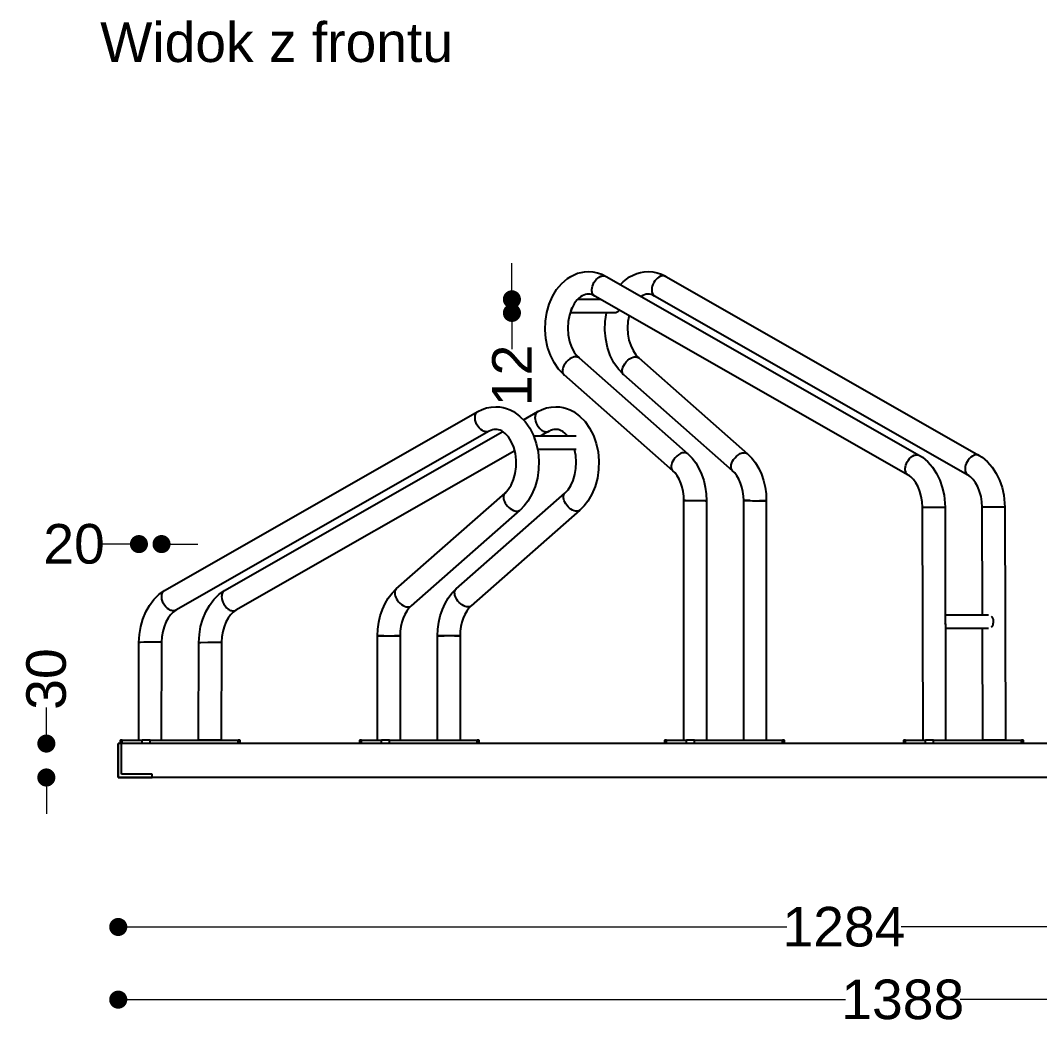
# Model space of a CAD drawing. Header units: millimetres. Extents: x 10366 to 13995, y 24552 to 29685.
# Drawn here: x 11789 to 12691, y 27281 to 28170 of the extents above; entities that cross this region are included whole.
import ezdxf

# ---------------------------------------------------------------- set-up
doc = ezdxf.new("R2010")
doc.units = ezdxf.units.MM
doc.header["$LTSCALE"] = 3
doc.layers.add('DomyÅ›lny', color=7, linetype='Continuous')
doc.styles.get("Standard").update_dxf_attribs({"font": 'arial.ttf'})
doc.dimstyles.new('MATEUSZ', dxfattribs={"dimtxt": 35, "dimasz": 16, "dimexe": 0.18, "dimexo": 0.0625, "dimgap": 0.09, "dimtad": 0, "dimdec": 0, "dimdsep": 46, "dimtxsty": 'Standard', "dimblk": 'DOT', "dimcen": 0.09, "dimse1": 1, "dimse2": 1, "dimadec": 0, "dimazin": 0, "dimtfac": 1, "dimtdec": 0, "dimtofl": 0, "dimtmove": 0, "dimatfit": 3, "dimfxl": 1, "dimtolj": 1, "dimtzin": 0, "dimlwd": 9, "dimlwe": 9, "dimarcsym": 0})

# ---------------------------------------------------------------- blocks, each defined once
blk = doc.blocks.new('_Dot')
at = {"color": 0, "linetype": 'ByBlock', "lineweight": -2}
blk.add_line((-0.5, 0), (-1, 0), dxfattribs=at)
at = {"color": 0, "linetype": 'ByBlock', "const_width": 0.5}
blk.add_lwpolyline([(-0.25, 0, 1), (0.25, 0, 1)], format="xyb", close=True, dxfattribs=at)
blk = doc.blocks.new('*D24')
at = {"color": 0, "lineweight": 9, "transparency": 16777216}
for p, q in [((11891.87, 27368.57), (12467.24, 27368.57)), ((13143.87, 27368.57), (12568.51, 27368.57))]:
    blk.add_line(p, q, dxfattribs=at)
at = {"layer": 'Defpoints', "color": 0, "transparency": 16777216}
for p in [(11875.87, 27500.76), (13159.87, 27500.76), (13159.87, 27368.57)]:
    blk.add_point(p, dxfattribs=at)
at = {"color": 0, "lineweight": 9, "transparency": 16777216, "xscale": 16, "yscale": 16, "zscale": 16, "rotation": 180}
blk.add_blockref('_Dot', (11875.87, 27368.57), dxfattribs=at)
at = {"color": 0, "lineweight": 9, "transparency": 16777216, "xscale": 16, "yscale": 16, "zscale": 16}
blk.add_blockref('_Dot', (13159.87, 27368.57), dxfattribs=at)
at = {"color": 0, "transparency": 16777216, "insert": (12517.87, 27368.57), "char_height": 35, "attachment_point": 5}
blk.add_mtext('\\A1;1284', dxfattribs=at)
blk = doc.blocks.new('*D25')
at = {"color": 0, "lineweight": 9, "transparency": 16777216}
for p, q in [((11891.87, 27304.31), (12519.12, 27304.31)), ((13247.85, 27304.31), (12620.6, 27304.31))]:
    blk.add_line(p, q, dxfattribs=at)
at = {"layer": 'Defpoints', "color": 0, "transparency": 16777216}
for p in [(13263.85, 27780.92), (11875.87, 27500.76), (13263.85, 27304.31)]:
    blk.add_point(p, dxfattribs=at)
at = {"color": 0, "lineweight": 9, "transparency": 16777216, "xscale": 16, "yscale": 16, "zscale": 16, "rotation": 180}
blk.add_blockref('_Dot', (11875.87, 27304.31), dxfattribs=at)
at = {"color": 0, "lineweight": 9, "transparency": 16777216, "xscale": 16, "yscale": 16, "zscale": 16}
blk.add_blockref('_Dot', (13263.85, 27304.31), dxfattribs=at)
at = {"color": 0, "transparency": 16777216, "insert": (12569.86, 27304.31), "char_height": 35, "attachment_point": 5}
blk.add_mtext('\\A1;1388', dxfattribs=at)
blk = doc.blocks.new('*D26')
at = {"color": 0, "lineweight": 9, "transparency": 16777216}
for p, q in [((11812.25, 27546.76), (11812.25, 27562.76)), ((11812.25, 27484.76), (11812.25, 27468.76))]:
    blk.add_line(p, q, dxfattribs=at)
at = {"layer": 'Defpoints', "color": 0, "transparency": 16777216}
for p in [(11812.25, 27530.76), (11875.87, 27530.76), (11875.87, 27500.76)]:
    blk.add_point(p, dxfattribs=at)
at = {"color": 0, "lineweight": 9, "transparency": 16777216, "xscale": 16, "yscale": 16, "zscale": 16}
for p, rotation in [((11812.25, 27530.76), 270), ((11812.25, 27500.76), 90)]:
    blk.add_blockref('_Dot', p, dxfattribs=dict(at, rotation=rotation))
at = {"color": 0, "transparency": 16777216, "insert": (11812.25, 27587.84), "char_height": 35, "attachment_point": 5, "rotation": 90}
blk.add_mtext('\\A1;30', dxfattribs=at)
blk = doc.blocks.new('*D32')
at = {"color": 0, "lineweight": 9, "transparency": 16777216}
for p, q in [((11878.16, 27707.18), (11862.16, 27707.18)), ((11930.16, 27707.18), (11946.16, 27707.18))]:
    blk.add_line(p, q, dxfattribs=at)
at = {"layer": 'Defpoints', "color": 0, "transparency": 16777216}
for p in [(11894.16, 27707.18), (11894.16, 27620.29), (11914.16, 27620.31)]:
    blk.add_point(p, dxfattribs=at)
at = {"color": 0, "lineweight": 9, "transparency": 16777216, "xscale": 16, "yscale": 16, "zscale": 16}
blk.add_blockref('_Dot', (11894.16, 27707.18), dxfattribs=at)
at = {"color": 0, "lineweight": 9, "transparency": 16777216, "xscale": 16, "yscale": 16, "zscale": 16, "rotation": 180}
blk.add_blockref('_Dot', (11914.16, 27707.18), dxfattribs=at)
at = {"color": 0, "transparency": 16777216, "insert": (11836.76, 27707.18), "char_height": 35, "attachment_point": 5}
blk.add_mtext('\\A1;20', dxfattribs=at)
blk = doc.blocks.new('*D33')
at = {"color": 0, "lineweight": 9, "transparency": 16777216}
for p, q in [((12224.12, 27939.65), (12224.12, 27955.65)), ((12224.12, 27895.65), (12224.12, 27879.65))]:
    blk.add_line(p, q, dxfattribs=at)
at = {"layer": 'Defpoints', "color": 0, "transparency": 16777216}
for p in [(12282.39, 27923.65), (12224.12, 27911.65), (12275.53, 27911.65)]:
    blk.add_point(p, dxfattribs=at)
at = {"color": 0, "lineweight": 9, "transparency": 16777216, "xscale": 16, "yscale": 16, "zscale": 16}
for p, rotation in [((12224.12, 27923.65), 270), ((12224.12, 27911.65), 90)]:
    blk.add_blockref('_Dot', p, dxfattribs=dict(at, rotation=rotation))
at = {"color": 0, "transparency": 16777216, "insert": (12224.12, 27856.32), "char_height": 35, "attachment_point": 5, "rotation": 90}
blk.add_mtext('\\A1;12', dxfattribs=at)

msp = doc.modelspace()

# ---------------------------------------------------------------- linework, layer by layer
at = {"layer": 'DomyÅ›lny'}
for p, q in [((12307.42, 27943.92), (12584.64, 27785.59)), ((12360.31, 27943.92), (12637.53, 27785.59)), ((12574.68, 27768.25), (12297.45, 27926.57)), ((12627.57, 27768.25), (12350.35, 27926.57)), ((12282.36, 27923.65), (12302.57, 27923.65)), ((12315.32, 27911.65), (12275.53, 27911.65)), ((12283.47, 27871.81), (12379.7, 27787.07)), ((12336.36, 27871.81), (12432.59, 27787.07)), ((12366.45, 27772.09), (12270.22, 27856.83)), ((12419.34, 27772.09), (12323.11, 27856.83)), ((11916.85, 27666.06), (12194.08, 27824.38)), ((12234.38, 27817.11), (12247.11, 27824.38)), ((12204.04, 27807.04), (11926.81, 27648.71)), ((11969.89, 27666.06), (12216.07, 27806.65)), ((12243.34, 27802.78), (12281.04, 27802.78)), ((12257.07, 27807.04), (12249.62, 27802.78)), ((12226.66, 27789.67), (11979.85, 27648.71)), ((12281.04, 27790.78), (12246.89, 27790.78)), ((12121.79, 27667.53), (12218.02, 27752.27)), ((12174.82, 27667.53), (12271.05, 27752.27)), ((12376.3, 27533.81), (12376.3, 27745.61)), ((12396.29, 27745.56), (12396.29, 27533.77)), ((12429.19, 27533.81), (12429.19, 27745.61)), ((12449.19, 27745.56), (12449.19, 27533.77)), ((12231.27, 27737.3), (12135.04, 27652.55)), ((12284.31, 27737.3), (12188.08, 27652.55)), ((12587.84, 27533.76), (12587.33, 27739.84)), ((12607.33, 27739.84), (12607.84, 27533.76)), ((12640.46, 27644.52), (12640.22, 27739.84)), ((12660.22, 27739.84), (12660.73, 27533.76)), ((12607.57, 27644.52), (12645.71, 27644.52)), ((12645.71, 27632.52), (12607.6, 27632.52)), ((12640.73, 27533.76), (12640.49, 27632.52)), ((11893.94, 27533.76), (11894.16, 27620.31)), ((11914.16, 27620.31), (11913.94, 27533.76)), ((11946.98, 27533.76), (11947.19, 27620.31)), ((11967.19, 27620.31), (11966.98, 27533.76)), ((12105.2, 27533.76), (12105.2, 27626.03)), ((12125.2, 27626.08), (12125.2, 27533.76)), ((12158.23, 27533.76), (12158.23, 27626.03)), ((12178.23, 27626.08), (12178.23, 27533.76)), ((11875.87, 27500.76), (11875.87, 27530.76)), ((13159.87, 27530.76), (11875.87, 27530.76)), ((11875.87, 27530.76), (11875.87, 27500.76)), ((11878.87, 27530.76), (11875.87, 27530.76)), ((11877.94, 27530.76), (11877.94, 27533.76)), ((11878.87, 27503.76), (11878.87, 27530.76)), ((11879.41, 27533.76), (11897.09, 27533.76)), ((11879.41, 27530.76), (11879.41, 27533.76)), ((11897.09, 27530.76), (11897.09, 27533.76)), ((11904.16, 27533.76), (11981.94, 27533.76)), ((11904.16, 27530.76), (11904.16, 27533.76)), ((11981.94, 27530.76), (11981.94, 27533.76)), ((11983.4, 27533.76), (11983.4, 27530.76)), ((12089.49, 27530.76), (12089.49, 27533.76)), ((12090.95, 27533.76), (12108.63, 27533.76)), ((12090.95, 27530.76), (12090.95, 27533.76)), ((12108.63, 27530.76), (12108.63, 27533.76)), ((12115.7, 27533.76), (12193.48, 27533.76)), ((12115.7, 27530.76), (12115.7, 27533.76)), ((12193.48, 27530.76), (12193.48, 27533.76)), ((12194.95, 27533.76), (12194.95, 27530.76)), ((12359.37, 27530.76), (12359.37, 27533.76)), ((12360.84, 27533.76), (12378.51, 27533.76)), ((12360.84, 27530.76), (12360.84, 27533.76)), ((12378.51, 27530.76), (12378.51, 27533.76)), ((12385.58, 27530.76), (12385.58, 27533.76)), ((12385.58, 27533.76), (12463.37, 27533.76)), ((12463.37, 27530.76), (12463.37, 27533.76)), ((12464.83, 27533.76), (12464.83, 27530.76)), ((12570.92, 27530.76), (12570.92, 27533.76)), ((12572.38, 27533.76), (12590.06, 27533.76)), ((12572.38, 27530.76), (12572.38, 27533.76)), ((12590.06, 27530.76), (12590.06, 27533.76)), ((12597.13, 27533.76), (12674.91, 27533.76)), ((12597.13, 27530.76), (12597.13, 27533.76)), ((12674.91, 27530.76), (12674.91, 27533.76)), ((12676.38, 27533.76), (12676.38, 27530.76)), ((11905.87, 27503.76), (11878.87, 27503.76)), ((11905.87, 27500.76), (11905.87, 27503.76)), ((13159.87, 27500.76), (11875.87, 27500.76)), ((11875.87, 27500.76), (11905.87, 27500.76))]:
    msp.add_line(p, q, dxfattribs=at)
for points in [[(12270.21, 27856.84, 0), (12265.44, 27861.83, 0), (12261.4, 27867.68, 0), (12258.13, 27874.24, 0), (12255.71, 27881.37, 0), (12254.17, 27888.88, 0), (12253.52, 27896.63, 0), (12253.78, 27904.42, 0), (12254.96, 27912.08, 0), (12257.03, 27919.39, 0), (12259.96, 27926.23, 0), (12263.69, 27932.41, 0), (12268.18, 27937.76, 0), (12273.33, 27942.14, 0), (12276.12, 27943.93, 0), (12279.05, 27945.44, 0), (12282.1, 27946.64, 0), (12285.24, 27947.5, 0), (12288.44, 27948.02, 0), (12291.67, 27948.19, 0)], [(12291.67, 27948.19, 0), (12295.75, 27947.92, 0), (12299.77, 27947.1, 0), (12303.68, 27945.76, 0), (12307.42, 27943.92, 0)], [(12297.44, 27926.58, 0), (12296.96, 27926.9, 0), (12296.52, 27927.29, 0), (12296.12, 27927.75, 0), (12295.77, 27928.28, 0), (12295.47, 27928.86, 0), (12295.23, 27929.5, 0), (12295.05, 27930.18, 0), (12294.94, 27930.89, 0), (12294.88, 27932.39, 0), (12295.05, 27933.9, 0), (12295.4, 27935.38, 0), (12295.94, 27936.86, 0), (12296.68, 27938.38, 0), (12297.64, 27939.86, 0), (12298.76, 27941.23, 0), (12300.02, 27942.41, 0), (12301.35, 27943.35, 0), (12302.67, 27944.01, 0), (12303.32, 27944.23, 0), (12303.94, 27944.39, 0), (12304.54, 27944.48, 0), (12305.11, 27944.5, 0)], [(12305.11, 27944.5, 0), (12305.7, 27944.47, 0), (12306.3, 27944.36, 0), (12306.88, 27944.18, 0), (12307.43, 27943.91, 0)], [(12320.06, 27936.7, 0), (12322.62, 27939.24, 0), (12325.36, 27941.52, 0), (12328.26, 27943.49, 0), (12331.31, 27945.15, 0), (12334.5, 27946.47, 0), (12337.8, 27947.42, 0), (12341.16, 27948, 0), (12344.56, 27948.19, 0)], [(12344.56, 27948.19, 0), (12348.64, 27947.92, 0), (12352.66, 27947.1, 0), (12356.57, 27945.76, 0), (12360.31, 27943.92, 0)], [(12358, 27944.5, 0), (12357.43, 27944.48, 0), (12356.83, 27944.39, 0), (12356.21, 27944.23, 0), (12355.56, 27944.01, 0), (12354.24, 27943.35, 0), (12352.91, 27942.41, 0), (12351.66, 27941.23, 0), (12350.53, 27939.86, 0), (12349.58, 27938.38, 0), (12348.83, 27936.86, 0), (12348.29, 27935.38, 0), (12347.94, 27933.9, 0), (12347.78, 27932.39, 0), (12347.83, 27930.89, 0), (12347.95, 27930.18, 0), (12348.12, 27929.5, 0), (12348.36, 27928.86, 0), (12348.66, 27928.28, 0), (12349.01, 27927.75, 0), (12349.41, 27927.29, 0), (12349.85, 27926.9, 0), (12350.33, 27926.58, 0)], [(12360.32, 27943.91, 0), (12359.77, 27944.18, 0), (12359.19, 27944.36, 0), (12358.6, 27944.47, 0), (12358, 27944.5, 0)], [(12297.46, 27926.57, 0), (12296.03, 27927.28, 0), (12294.61, 27927.78, 0), (12293.24, 27928.07, 0), (12291.89, 27928.19, 0), (12290.54, 27928.13, 0), (12289.19, 27927.89, 0), (12287.82, 27927.44, 0), (12286.37, 27926.76, 0), (12284.89, 27925.82, 0), (12283.39, 27924.63, 0), (12281.92, 27923.19, 0), (12280.49, 27921.5, 0), (12279.14, 27919.56, 0), (12276.76, 27914.98, 0), (12274.96, 27909.72, 0), (12273.85, 27904.01, 0), (12273.5, 27898.04, 0), (12273.91, 27892.1, 0), (12275.05, 27886.45, 0), (12276.88, 27881.28, 0), (12279.26, 27876.81, 0), (12281.31, 27874.03, 0), (12283.47, 27871.81, 0)], [(12350.35, 27926.57, 0), (12348.81, 27927.32, 0), (12347.3, 27927.83, 0), (12345.83, 27928.11, 0), (12344.38, 27928.19, 0), (12342.93, 27928.06, 0), (12341.48, 27927.71, 0), (12339.96, 27927.11, 0), (12338.38, 27926.23, 0)], [(12277.04, 27916.37, 0), (12276.84, 27915.46, 0), (12276.54, 27914.59, 0), (12276.13, 27913.78, 0), (12275.63, 27913.07, 0)], [(12323.1, 27856.84, 0), (12318.37, 27861.79, 0), (12314.35, 27867.59, 0), (12311.09, 27874.09, 0), (12308.65, 27881.16, 0), (12307.1, 27888.6, 0), (12306.42, 27896.29, 0), (12306.64, 27904.03, 0), (12307.76, 27911.65, 0)], [(12318.86, 27914.35, 0), (12318.53, 27913.73, 0), (12318.15, 27913.18, 0), (12317.72, 27912.71, 0), (12317.26, 27912.32, 0), (12316.78, 27912.02, 0), (12316.28, 27911.81, 0), (12315.79, 27911.69, 0), (12315.32, 27911.65, 0)], [(12327.74, 27909.28, 0), (12326.74, 27903.97, 0), (12326.39, 27898.44, 0), (12326.7, 27892.91, 0), (12327.65, 27887.6, 0), (12329.19, 27882.67, 0), (12331.25, 27878.31, 0), (12333.7, 27874.64, 0), (12335.01, 27873.11, 0), (12336.36, 27871.81, 0)], [(12283.48, 27871.8, 0), (12283, 27872.16, 0), (12282.46, 27872.44, 0), (12281.89, 27872.63, 0), (12281.29, 27872.75, 0), (12280.67, 27872.79, 0), (12280.03, 27872.77, 0), (12279.33, 27872.67, 0), (12278.6, 27872.49, 0), (12277.02, 27871.89, 0), (12275.4, 27870.96, 0), (12273.81, 27869.74, 0), (12272.36, 27868.3, 0), (12271.14, 27866.74, 0), (12270.18, 27865.17, 0), (12269.49, 27863.65, 0), (12269.03, 27862.08, 0), (12268.9, 27861.29, 0), (12268.84, 27860.52, 0), (12268.86, 27859.77, 0), (12268.97, 27859.06, 0), (12269.16, 27858.4, 0), (12269.43, 27857.81, 0), (12269.78, 27857.29, 0), (12270.21, 27856.84, 0)], [(12323.1, 27856.84, 0), (12322.67, 27857.29, 0), (12322.32, 27857.81, 0), (12322.05, 27858.4, 0), (12321.86, 27859.06, 0), (12321.75, 27859.77, 0), (12321.73, 27860.52, 0), (12321.79, 27861.29, 0), (12321.92, 27862.08, 0), (12322.39, 27863.65, 0), (12323.07, 27865.17, 0), (12324.03, 27866.74, 0), (12325.25, 27868.3, 0), (12326.7, 27869.74, 0), (12328.29, 27870.96, 0), (12329.92, 27871.89, 0), (12331.49, 27872.49, 0), (12332.22, 27872.67, 0), (12332.92, 27872.77, 0), (12333.56, 27872.79, 0), (12334.18, 27872.75, 0), (12334.78, 27872.63, 0), (12335.36, 27872.44, 0), (12335.89, 27872.16, 0), (12336.37, 27871.8, 0)], [(12194.07, 27824.38, 0), (12197.81, 27826.22, 0), (12201.72, 27827.56, 0), (12205.74, 27828.38, 0), (12209.82, 27828.66, 0)], [(12209.82, 27828.66, 0), (12213.07, 27828.48, 0), (12216.3, 27827.95, 0), (12219.46, 27827.07, 0), (12222.53, 27825.86, 0), (12225.47, 27824.34, 0), (12228.28, 27822.52, 0), (12230.94, 27820.44, 0), (12235.77, 27815.51, 0), (12239.87, 27809.71, 0), (12243.16, 27803.21, 0), (12245.63, 27796.13, 0), (12247.25, 27788.64, 0), (12247.96, 27780.92, 0), (12247.75, 27773.17, 0), (12246.65, 27765.51, 0), (12244.66, 27758.16, 0), (12241.81, 27751.31, 0), (12238.15, 27745.11, 0), (12234.92, 27740.95, 0), (12231.28, 27737.3, 0)], [(12247.11, 27824.38, 0), (12250.85, 27826.22, 0), (12254.75, 27827.56, 0), (12258.77, 27828.38, 0), (12262.86, 27828.66, 0)], [(12262.86, 27828.66, 0), (12266.11, 27828.48, 0), (12269.33, 27827.95, 0), (12272.49, 27827.07, 0), (12275.56, 27825.86, 0), (12278.51, 27824.34, 0), (12281.31, 27822.52, 0), (12283.97, 27820.44, 0), (12288.81, 27815.51, 0), (12292.9, 27809.71, 0), (12296.19, 27803.21, 0), (12298.67, 27796.13, 0), (12300.28, 27788.64, 0), (12300.99, 27780.92, 0), (12300.79, 27773.17, 0), (12299.69, 27765.51, 0), (12297.7, 27758.16, 0), (12294.84, 27751.31, 0), (12291.19, 27745.11, 0), (12287.95, 27740.95, 0), (12284.31, 27737.3, 0)], [(12204.05, 27807.05, 0), (12203.47, 27806.77, 0), (12202.87, 27806.58, 0), (12202.25, 27806.47, 0), (12201.63, 27806.45, 0), (12200.97, 27806.5, 0), (12200.28, 27806.63, 0), (12199.56, 27806.85, 0), (12198.82, 27807.15, 0), (12198.06, 27807.55, 0), (12196.55, 27808.62, 0), (12195.14, 27809.99, 0), (12193.91, 27811.59, 0), (12192.92, 27813.3, 0), (12192.21, 27815.01, 0), (12191.74, 27816.67, 0), (12191.51, 27818.39, 0), (12191.5, 27819.25, 0), (12191.56, 27820.09, 0), (12191.7, 27820.9, 0), (12191.92, 27821.66, 0), (12192.22, 27822.36, 0), (12192.59, 27822.99, 0), (12193.02, 27823.54, 0), (12193.52, 27824, 0), (12194.06, 27824.37, 0)], [(12194.06, 27824.37, 0), (12194.49, 27824.59, 0), (12194.93, 27824.75, 0)], [(12247.09, 27824.37, 0), (12246.55, 27824, 0), (12246.06, 27823.54, 0), (12245.62, 27822.99, 0), (12245.25, 27822.36, 0), (12244.96, 27821.66, 0), (12244.74, 27820.9, 0), (12244.6, 27820.09, 0), (12244.54, 27819.25, 0), (12244.63, 27817.53, 0), (12244.98, 27815.84, 0), (12245.56, 27814.16, 0), (12246.42, 27812.44, 0), (12247.53, 27810.77, 0), (12248.87, 27809.27, 0), (12250.34, 27808.04, 0), (12251.09, 27807.55, 0), (12251.85, 27807.15, 0), (12252.59, 27806.85, 0), (12253.32, 27806.63, 0), (12254.01, 27806.5, 0), (12254.66, 27806.45, 0), (12255.29, 27806.47, 0), (12255.91, 27806.58, 0), (12256.51, 27806.77, 0), (12257.09, 27807.05, 0)], [(12218.02, 27752.28, 0), (12219.47, 27753.69, 0), (12220.88, 27755.36, 0), (12223.48, 27759.41, 0), (12225.61, 27764.25, 0), (12227.09, 27769.68, 0), (12227.88, 27775.51, 0), (12227.91, 27781.5, 0), (12227.17, 27787.37, 0), (12225.71, 27792.89, 0), (12223.59, 27797.85, 0), (12221, 27801.96, 0), (12219.58, 27803.65, 0), (12218.1, 27805.1, 0), (12216.61, 27806.28, 0), (12215.12, 27807.22, 0), (12213.67, 27807.9, 0), (12212.3, 27808.35, 0), (12210.95, 27808.59, 0), (12209.6, 27808.65, 0), (12208.25, 27808.54, 0), (12206.88, 27808.24, 0), (12205.46, 27807.74, 0), (12204.03, 27807.03, 0)], [(12273.38, 27802.78, 0), (12271.28, 27804.97, 0), (12269.12, 27806.64, 0), (12267.01, 27807.78, 0), (12266, 27808.16, 0), (12265.02, 27808.42, 0), (12264.05, 27808.59, 0), (12263.07, 27808.65, 0), (12262.1, 27808.63, 0), (12261.12, 27808.51, 0), (12260.14, 27808.3, 0), (12259.12, 27807.99, 0), (12258.1, 27807.57, 0), (12257.07, 27807.03, 0)], [(12243.92, 27800.61, 0), (12244.21, 27800.04, 0), (12244.46, 27799.43, 0), (12244.65, 27798.8, 0), (12244.78, 27798.15, 0)], [(12271.06, 27752.28, 0), (12272.44, 27753.61, 0), (12273.78, 27755.19, 0), (12276.28, 27758.97, 0), (12278.37, 27763.5, 0), (12279.89, 27768.58, 0), (12280.79, 27774.06, 0), (12281.02, 27779.74, 0), (12280.55, 27785.4, 0), (12279.4, 27790.78, 0)], [(12379.71, 27787.06, 0), (12379.23, 27787.42, 0), (12378.69, 27787.7, 0), (12378.12, 27787.89, 0), (12377.52, 27788.01, 0), (12376.9, 27788.05, 0), (12376.26, 27788.02, 0), (12375.56, 27787.92, 0), (12374.83, 27787.75, 0), (12373.25, 27787.15, 0), (12371.63, 27786.22, 0), (12370.04, 27784.99, 0), (12368.59, 27783.56, 0), (12367.37, 27782, 0), (12366.41, 27780.43, 0), (12365.73, 27778.91, 0), (12365.26, 27777.34, 0), (12365.13, 27776.55, 0), (12365.07, 27775.78, 0), (12365.09, 27775.03, 0), (12365.2, 27774.32, 0), (12365.39, 27773.66, 0), (12365.66, 27773.07, 0), (12366.01, 27772.54, 0), (12366.44, 27772.1, 0)], [(12379.7, 27787.07, 0), (12383.44, 27783.27, 0), (12386.74, 27778.92, 0), (12389.57, 27774.11, 0), (12391.94, 27768.9, 0), (12393.82, 27763.36, 0), (12395.19, 27757.58, 0), (12396.02, 27751.6, 0), (12396.29, 27745.53, 0)], [(12419.33, 27772.1, 0), (12418.9, 27772.54, 0), (12418.55, 27773.07, 0), (12418.28, 27773.66, 0), (12418.09, 27774.32, 0), (12417.98, 27775.03, 0), (12417.96, 27775.78, 0), (12418.02, 27776.55, 0), (12418.15, 27777.34, 0), (12418.62, 27778.91, 0), (12419.3, 27780.43, 0), (12420.26, 27782, 0), (12421.48, 27783.56, 0), (12422.93, 27784.99, 0), (12424.52, 27786.22, 0), (12426.15, 27787.15, 0), (12427.72, 27787.75, 0), (12428.45, 27787.92, 0), (12429.15, 27788.02, 0), (12429.79, 27788.05, 0), (12430.41, 27788.01, 0), (12431.01, 27787.89, 0), (12431.59, 27787.7, 0), (12432.12, 27787.42, 0), (12432.6, 27787.06, 0)], [(12432.59, 27787.07, 0), (12436.34, 27783.27, 0), (12439.63, 27778.92, 0), (12442.47, 27774.11, 0), (12444.83, 27768.9, 0), (12446.71, 27763.36, 0), (12448.08, 27757.58, 0), (12448.91, 27751.6, 0), (12449.19, 27745.53, 0)], [(12574.66, 27768.26, 0), (12574.18, 27768.58, 0), (12573.74, 27768.97, 0), (12573.34, 27769.43, 0), (12572.99, 27769.96, 0), (12572.69, 27770.54, 0), (12572.46, 27771.18, 0), (12572.28, 27771.86, 0), (12572.16, 27772.57, 0), (12572.11, 27774.06, 0), (12572.27, 27775.58, 0), (12572.62, 27777.05, 0), (12573.16, 27778.54, 0), (12573.91, 27780.06, 0), (12574.86, 27781.54, 0), (12575.99, 27782.91, 0), (12577.24, 27784.09, 0), (12578.57, 27785.02, 0), (12579.9, 27785.68, 0), (12580.54, 27785.91, 0), (12581.16, 27786.06, 0), (12581.76, 27786.15, 0), (12582.33, 27786.18, 0)], [(12582.33, 27786.18, 0), (12582.93, 27786.15, 0), (12583.52, 27786.04, 0), (12584.1, 27785.85, 0), (12584.65, 27785.59, 0)], [(12584.66, 27785.58, 0), (12587.26, 27783.92, 0), (12592.02, 27779.9, 0), (12596.18, 27775.09, 0), (12599.73, 27769.61, 0), (12602.64, 27763.58, 0), (12604.89, 27757.12, 0), (12606.44, 27750.34, 0), (12607.33, 27739.83, 0)], [(12635.22, 27786.18, 0), (12634.65, 27786.15, 0), (12634.05, 27786.06, 0), (12633.43, 27785.91, 0), (12632.79, 27785.68, 0), (12631.46, 27785.02, 0), (12630.13, 27784.09, 0), (12628.88, 27782.91, 0), (12627.75, 27781.54, 0), (12626.8, 27780.06, 0), (12626.05, 27778.54, 0), (12625.52, 27777.05, 0), (12625.16, 27775.58, 0), (12625, 27774.06, 0), (12625.05, 27772.57, 0), (12625.17, 27771.86, 0), (12625.35, 27771.18, 0), (12625.58, 27770.54, 0), (12625.88, 27769.96, 0), (12626.23, 27769.43, 0), (12626.63, 27768.97, 0), (12627.07, 27768.58, 0), (12627.55, 27768.26, 0)], [(12637.54, 27785.59, 0), (12636.99, 27785.85, 0), (12636.41, 27786.04, 0), (12635.82, 27786.15, 0), (12635.22, 27786.18, 0)], [(12637.56, 27785.58, 0), (12640.15, 27783.92, 0), (12644.91, 27779.9, 0), (12649.07, 27775.09, 0), (12652.62, 27769.61, 0), (12655.53, 27763.58, 0), (12657.78, 27757.12, 0), (12659.33, 27750.34, 0), (12660.22, 27739.83, 0)], [(12376.3, 27745.64, 0), (12376.11, 27749.71, 0), (12375.56, 27753.71, 0), (12374.68, 27757.55, 0), (12373.48, 27761.18, 0), (12372.01, 27764.54, 0), (12370.3, 27767.52, 0), (12368.42, 27770.07, 0), (12366.45, 27772.09, 0)], [(12429.19, 27745.64, 0), (12429.01, 27749.71, 0), (12428.46, 27753.71, 0), (12427.57, 27757.55, 0), (12426.37, 27761.18, 0), (12424.9, 27764.54, 0), (12423.19, 27767.52, 0), (12421.31, 27770.07, 0), (12419.34, 27772.09, 0)], [(12587.33, 27739.86, 0), (12587.05, 27744.65, 0), (12586.26, 27749.3, 0), (12585.01, 27753.68, 0), (12583.39, 27757.7, 0), (12581.44, 27761.25, 0), (12579.26, 27764.26, 0), (12576.94, 27766.62, 0), (12575.79, 27767.54, 0), (12574.66, 27768.26, 0)], [(12640.22, 27739.86, 0), (12639.94, 27744.65, 0), (12639.15, 27749.3, 0), (12637.91, 27753.68, 0), (12636.28, 27757.7, 0), (12634.33, 27761.25, 0), (12632.15, 27764.26, 0), (12629.84, 27766.62, 0), (12628.68, 27767.54, 0), (12627.55, 27768.26, 0)], [(12218.01, 27752.26, 0), (12217.65, 27751.9, 0), (12217.34, 27751.47, 0), (12217.08, 27751, 0), (12216.88, 27750.47, 0), (12216.74, 27749.91, 0), (12216.66, 27749.31, 0), (12216.64, 27748.68, 0), (12216.77, 27747.37, 0), (12217.1, 27746.05, 0), (12217.59, 27744.76, 0), (12218.25, 27743.47, 0), (12219.1, 27742.14, 0), (12220.14, 27740.84, 0), (12221.34, 27739.61, 0), (12222.65, 27738.53, 0), (12224.02, 27737.64, 0), (12225.38, 27736.97, 0), (12226.68, 27736.54, 0), (12227.58, 27736.37, 0), (12228.41, 27736.32, 0)], [(12281.44, 27736.32, 0), (12280.32, 27736.41, 0), (12279.07, 27736.73, 0), (12277.74, 27737.28, 0), (12276.37, 27738.06, 0), (12275.02, 27739.05, 0), (12273.76, 27740.21, 0), (12272.64, 27741.48, 0), (12271.69, 27742.81, 0), (12270.93, 27744.12, 0), (12270.36, 27745.4, 0), (12269.94, 27746.71, 0), (12269.71, 27748.03, 0), (12269.67, 27748.68, 0), (12269.7, 27749.31, 0), (12269.78, 27749.91, 0), (12269.92, 27750.47, 0), (12270.12, 27751, 0), (12270.38, 27751.47, 0), (12270.69, 27751.9, 0), (12271.04, 27752.26, 0)], [(12390.8, 27745.61, 0), (12395.05, 27745.57, 0), (12396.13, 27745.55, 0), (12396.25, 27745.54, 0), (12396.28, 27745.54, 0), (12396.29, 27745.54, 0), (12396.29, 27745.54, 0), (12396.29, 27745.54, 0), (12396.29, 27745.53, 0), (12396.29, 27745.53, 0), (12396.29, 27745.53, 0), (12396.29, 27745.53, 0), (12396.29, 27745.53, 0), (12396.29, 27745.53, 0), (12396.29, 27745.53, 0), (12396.29, 27745.53, 0), (12396.29, 27745.53, 0), (12396.29, 27745.53, 0), (12396.29, 27745.53, 0), (12396.29, 27745.53, 0), (12396.29, 27745.53, 0), (12396.29, 27745.53, 0), (12396.29, 27745.53, 0), (12396.29, 27745.53, 0), (12396.29, 27745.53, 0), (12396.29, 27745.53, 0), (12396.29, 27745.53, 0), (12396.29, 27745.53, 0), (12396.29, 27745.53, 0), (12396.29, 27745.53, 0), (12396.27, 27745.53, 0), (12396.18, 27745.53, 0), (12395.18, 27745.52, 0), (12384.71, 27745.54, 0), (12376.84, 27745.62, 0), (12376.3, 27745.64, 0), (12376.3, 27745.64, 0), (12376.3, 27745.64, 0), (12376.3, 27745.64, 0), (12376.3, 27745.64, 0), (12376.3, 27745.64, 0), (12376.3, 27745.64, 0), (12376.3, 27745.64, 0), (12376.3, 27745.64, 0), (12376.3, 27745.64, 0), (12376.3, 27745.64, 0), (12376.3, 27745.64, 0), (12376.3, 27745.64, 0), (12376.3, 27745.64, 0), (12376.3, 27745.64, 0), (12376.3, 27745.64, 0), (12376.3, 27745.64, 0), (12376.3, 27745.64, 0), (12376.3, 27745.64, 0), (12376.3, 27745.64, 0), (12376.3, 27745.64, 0), (12376.3, 27745.64, 0), (12376.3, 27745.64, 0), (12376.3, 27745.64, 0), (12376.3, 27745.64, 0), (12376.3, 27745.64, 0), (12376.3, 27745.65, 0), (12376.3, 27745.65, 0), (12376.36, 27745.65, 0), (12376.63, 27745.66, 0), (12379.22, 27745.67, 0)], [(12396.29, 27745.56, 0), (12396.29, 27745.56, 0), (12396.29, 27745.56, 0), (12396.29, 27745.56, 0), (12396.29, 27745.56, 0), (12396.29, 27745.56, 0), (12396.29, 27745.56, 0), (12396.29, 27745.56, 0), (12396.29, 27745.56, 0), (12396.29, 27745.56, 0), (12396.29, 27745.56, 0), (12396.29, 27745.56, 0), (12396.29, 27745.56, 0), (12396.25, 27745.56, 0), (12396.1, 27745.56, 0), (12394.59, 27745.56, 0), (12388.45, 27745.56, 0), (12380.71, 27745.58, 0), (12377.58, 27745.6, 0), (12376.63, 27745.61, 0), (12376.38, 27745.61, 0), (12376.32, 27745.61, 0), (12376.3, 27745.61, 0), (12376.3, 27745.61, 0), (12376.3, 27745.61, 0), (12376.3, 27745.61, 0), (12376.3, 27745.61, 0), (12376.3, 27745.61, 0), (12376.3, 27745.61, 0), (12376.3, 27745.61, 0), (12376.3, 27745.61, 0), (12376.3, 27745.61, 0), (12376.3, 27745.61, 0), (12376.3, 27745.61, 0), (12376.3, 27745.61, 0), (12376.3, 27745.61, 0)], [(12379.22, 27745.67, 0), (12382.09, 27745.66, 0)], [(12432.12, 27745.67, 0), (12429.31, 27745.65, 0), (12429.21, 27745.65, 0), (12429.19, 27745.65, 0), (12429.19, 27745.64, 0), (12429.19, 27745.64, 0), (12429.19, 27745.64, 0), (12429.19, 27745.64, 0), (12429.19, 27745.64, 0), (12429.19, 27745.64, 0), (12429.19, 27745.64, 0), (12429.19, 27745.64, 0), (12429.19, 27745.64, 0), (12429.19, 27745.64, 0), (12429.19, 27745.64, 0), (12429.19, 27745.64, 0), (12429.19, 27745.64, 0), (12429.19, 27745.64, 0), (12429.19, 27745.64, 0), (12429.19, 27745.64, 0), (12429.19, 27745.64, 0), (12429.19, 27745.64, 0), (12429.19, 27745.64, 0), (12429.19, 27745.64, 0), (12429.19, 27745.64, 0), (12429.19, 27745.64, 0), (12429.19, 27745.64, 0), (12429.19, 27745.64, 0), (12429.19, 27745.64, 0), (12429.21, 27745.64, 0), (12429.3, 27745.63, 0), (12430.32, 27745.61, 0), (12440.92, 27745.53, 0), (12449.09, 27745.53, 0), (12449.17, 27745.53, 0), (12449.18, 27745.53, 0), (12449.18, 27745.53, 0), (12449.18, 27745.53, 0), (12449.19, 27745.53, 0), (12449.19, 27745.53, 0), (12449.19, 27745.53, 0), (12449.19, 27745.53, 0), (12449.19, 27745.53, 0), (12449.19, 27745.53, 0), (12449.19, 27745.53, 0), (12449.19, 27745.53, 0), (12449.19, 27745.53, 0), (12449.19, 27745.53, 0), (12449.19, 27745.53, 0), (12449.19, 27745.53, 0), (12449.19, 27745.53, 0), (12449.19, 27745.53, 0), (12449.19, 27745.53, 0), (12449.19, 27745.53, 0), (12449.19, 27745.53, 0), (12449.19, 27745.53, 0), (12449.19, 27745.53, 0), (12449.19, 27745.53, 0), (12449.19, 27745.54, 0), (12449.18, 27745.54, 0), (12449.18, 27745.54, 0), (12449.16, 27745.54, 0), (12449.06, 27745.54, 0), (12448.02, 27745.57, 0), (12443.31, 27745.62, 0)], [(12429.19, 27745.61, 0), (12429.19, 27745.61, 0), (12429.19, 27745.61, 0), (12429.19, 27745.61, 0), (12429.19, 27745.61, 0), (12429.19, 27745.61, 0), (12429.19, 27745.61, 0), (12429.19, 27745.61, 0), (12429.19, 27745.61, 0), (12429.19, 27745.61, 0), (12429.19, 27745.61, 0), (12429.19, 27745.61, 0), (12429.19, 27745.61, 0), (12429.23, 27745.61, 0), (12429.38, 27745.61, 0), (12430.89, 27745.6, 0), (12437.04, 27745.57, 0), (12444.77, 27745.56, 0), (12447.91, 27745.56, 0), (12448.85, 27745.56, 0), (12449.1, 27745.56, 0), (12449.16, 27745.56, 0), (12449.18, 27745.56, 0), (12449.18, 27745.56, 0), (12449.19, 27745.56, 0), (12449.19, 27745.56, 0), (12449.19, 27745.56, 0), (12449.19, 27745.56, 0), (12449.19, 27745.56, 0), (12449.19, 27745.56, 0), (12449.19, 27745.56, 0), (12449.19, 27745.56, 0), (12449.19, 27745.56, 0), (12449.19, 27745.56, 0), (12449.19, 27745.56, 0), (12449.19, 27745.56, 0)], [(12434.85, 27745.66, 0), (12432.12, 27745.67, 0)], [(12228.41, 27736.32, 0), (12229.2, 27736.37, 0), (12229.95, 27736.55, 0), (12230.32, 27736.69, 0), (12230.66, 27736.86, 0), (12230.98, 27737.07, 0), (12231.29, 27737.31, 0)], [(12284.32, 27737.31, 0), (12284.02, 27737.07, 0), (12283.69, 27736.86, 0), (12283.35, 27736.69, 0), (12282.99, 27736.55, 0), (12282.62, 27736.44, 0), (12282.23, 27736.37, 0), (12281.44, 27736.32, 0)], [(12587.33, 27739.86, 0), (12587.33, 27739.86, 0), (12587.33, 27739.86, 0), (12587.33, 27739.86, 0), (12587.33, 27739.86, 0), (12587.33, 27739.86, 0), (12587.33, 27739.86, 0), (12587.33, 27739.86, 0), (12587.33, 27739.86, 0), (12587.33, 27739.86, 0), (12587.33, 27739.86, 0), (12587.33, 27739.86, 0), (12587.33, 27739.86, 0), (12587.33, 27739.86, 0), (12587.34, 27739.86, 0), (12587.36, 27739.86, 0), (12587.44, 27739.85, 0), (12588.33, 27739.85, 0), (12604.4, 27739.82, 0)], [(12604.4, 27739.82, 0), (12606.51, 27739.82, 0), (12607.12, 27739.83, 0), (12607.28, 27739.83, 0), (12607.32, 27739.83, 0), (12607.33, 27739.83, 0), (12607.33, 27739.83, 0), (12607.33, 27739.83, 0), (12607.33, 27739.83, 0), (12607.33, 27739.83, 0), (12607.33, 27739.83, 0), (12607.33, 27739.83, 0), (12607.33, 27739.83, 0), (12607.33, 27739.83, 0), (12607.33, 27739.83, 0), (12607.33, 27739.83, 0), (12607.33, 27739.83, 0), (12607.33, 27739.83, 0), (12607.33, 27739.83, 0), (12607.33, 27739.83, 0)], [(12657.3, 27739.82, 0), (12646.25, 27739.83, 0), (12641.98, 27739.85, 0), (12640.7, 27739.85, 0), (12640.34, 27739.85, 0), (12640.25, 27739.86, 0), (12640.23, 27739.86, 0), (12640.23, 27739.86, 0), (12640.22, 27739.86, 0), (12640.22, 27739.86, 0), (12640.22, 27739.86, 0), (12640.22, 27739.86, 0), (12640.22, 27739.86, 0), (12640.22, 27739.86, 0), (12640.22, 27739.86, 0), (12640.22, 27739.86, 0), (12640.22, 27739.86, 0), (12640.22, 27739.86, 0), (12640.22, 27739.86, 0), (12640.22, 27739.86, 0), (12640.22, 27739.86, 0)], [(12660.22, 27739.83, 0), (12660.22, 27739.83, 0), (12660.22, 27739.83, 0), (12660.22, 27739.83, 0), (12660.22, 27739.83, 0), (12660.22, 27739.83, 0), (12660.22, 27739.83, 0), (12660.22, 27739.83, 0), (12660.22, 27739.83, 0), (12660.22, 27739.83, 0), (12660.22, 27739.83, 0), (12660.22, 27739.83, 0), (12660.22, 27739.83, 0), (12660.22, 27739.83, 0), (12660.21, 27739.83, 0), (12660.18, 27739.83, 0), (12660.02, 27739.83, 0), (12659.42, 27739.82, 0), (12657.3, 27739.82, 0)], [(11894.16, 27620.29, 0), (11894.56, 27627.33, 0), (11895.74, 27634.23, 0), (11897.63, 27640.86, 0), (11900.22, 27647.13, 0), (11903.46, 27652.89, 0), (11907.31, 27658.05, 0), (11911.78, 27662.48, 0), (11914.23, 27664.38, 0), (11916.83, 27666.04, 0)], [(11926.83, 27648.72, 0), (11926.25, 27648.45, 0), (11925.65, 27648.26, 0), (11925.03, 27648.15, 0), (11924.4, 27648.13, 0), (11923.75, 27648.18, 0), (11923.06, 27648.31, 0), (11922.34, 27648.52, 0), (11921.59, 27648.83, 0), (11920.84, 27649.23, 0), (11919.33, 27650.29, 0), (11917.92, 27651.67, 0), (11916.69, 27653.27, 0), (11915.7, 27654.98, 0), (11914.98, 27656.69, 0), (11914.52, 27658.35, 0), (11914.29, 27660.07, 0), (11914.28, 27660.93, 0), (11914.34, 27661.77, 0), (11914.48, 27662.58, 0), (11914.7, 27663.34, 0), (11915, 27664.04, 0), (11915.37, 27664.67, 0), (11915.8, 27665.22, 0), (11916.3, 27665.68, 0), (11916.84, 27666.05, 0)], [(11947.19, 27620.29, 0), (11947.6, 27627.33, 0), (11948.77, 27634.23, 0), (11950.67, 27640.86, 0), (11953.26, 27647.13, 0), (11956.49, 27652.89, 0), (11960.35, 27658.05, 0), (11964.82, 27662.48, 0), (11967.27, 27664.38, 0), (11969.86, 27666.04, 0)], [(11969.87, 27666.05, 0), (11969.33, 27665.68, 0), (11968.84, 27665.22, 0), (11968.4, 27664.67, 0), (11968.03, 27664.04, 0), (11967.74, 27663.34, 0), (11967.52, 27662.58, 0), (11967.38, 27661.77, 0), (11967.31, 27660.93, 0), (11967.41, 27659.21, 0), (11967.76, 27657.52, 0), (11968.34, 27655.84, 0), (11969.2, 27654.11, 0), (11970.31, 27652.45, 0), (11971.64, 27650.95, 0), (11973.11, 27649.72, 0), (11973.87, 27649.23, 0), (11974.63, 27648.83, 0), (11975.37, 27648.52, 0), (11976.09, 27648.31, 0), (11976.79, 27648.18, 0), (11977.44, 27648.13, 0), (11978.06, 27648.15, 0), (11978.68, 27648.26, 0), (11979.29, 27648.45, 0), (11979.86, 27648.72, 0)], [(12105.2, 27626, 0), (12105.47, 27632.06, 0), (12106.3, 27638.05, 0), (12107.67, 27643.83, 0), (12109.55, 27649.36, 0), (12111.92, 27654.57, 0), (12114.75, 27659.39, 0), (12118.05, 27663.73, 0), (12121.79, 27667.53, 0)], [(12121.78, 27667.52, 0), (12121.42, 27667.15, 0), (12121.11, 27666.73, 0), (12120.85, 27666.26, 0), (12120.65, 27665.73, 0), (12120.51, 27665.17, 0), (12120.43, 27664.57, 0), (12120.41, 27663.94, 0), (12120.54, 27662.63, 0), (12120.86, 27661.31, 0), (12121.36, 27660.02, 0), (12122.02, 27658.72, 0), (12122.87, 27657.4, 0), (12123.91, 27656.09, 0), (12125.11, 27654.87, 0), (12126.42, 27653.79, 0), (12127.79, 27652.9, 0), (12129.15, 27652.23, 0), (12130.45, 27651.8, 0), (12131.35, 27651.63, 0), (12132.18, 27651.57, 0)], [(12158.23, 27626, 0), (12158.5, 27632.06, 0), (12159.34, 27638.05, 0), (12160.71, 27643.83, 0), (12162.58, 27649.36, 0), (12164.95, 27654.57, 0), (12167.79, 27659.39, 0), (12171.08, 27663.73, 0), (12174.82, 27667.53, 0)], [(12185.21, 27651.57, 0), (12184.09, 27651.67, 0), (12182.84, 27651.99, 0), (12181.51, 27652.54, 0), (12180.14, 27653.32, 0), (12178.79, 27654.31, 0), (12177.53, 27655.47, 0), (12176.41, 27656.74, 0), (12175.46, 27658.06, 0), (12174.7, 27659.38, 0), (12174.13, 27660.65, 0), (12173.71, 27661.97, 0), (12173.48, 27663.29, 0), (12173.44, 27663.94, 0), (12173.47, 27664.57, 0), (12173.55, 27665.17, 0), (12173.69, 27665.73, 0), (12173.89, 27666.26, 0), (12174.15, 27666.73, 0), (12174.46, 27667.15, 0), (12174.81, 27667.52, 0)], [(12174.82, 27667.53, 0), (12175.15, 27667.78, 0), (12175.49, 27668, 0)], [(11926.83, 27648.72, 0), (11925.7, 27648, 0), (11924.55, 27647.09, 0), (11922.23, 27644.72, 0), (11920.05, 27641.71, 0), (11918.1, 27638.16, 0), (11916.48, 27634.15, 0), (11915.23, 27629.76, 0), (11914.44, 27625.11, 0), (11914.16, 27620.32, 0)], [(11979.87, 27648.72, 0), (11978.74, 27648, 0), (11977.58, 27647.09, 0), (11975.27, 27644.72, 0), (11973.08, 27641.71, 0), (11971.14, 27638.16, 0), (11969.51, 27634.15, 0), (11968.27, 27629.76, 0), (11967.47, 27625.11, 0), (11967.19, 27620.32, 0)], [(12135.04, 27652.55, 0), (12133.07, 27650.53, 0), (12131.19, 27647.99, 0), (12129.48, 27645, 0), (12128.01, 27641.64, 0), (12126.81, 27638.01, 0), (12125.93, 27634.17, 0), (12125.38, 27630.17, 0), (12125.2, 27626.11, 0)], [(12132.18, 27651.57, 0), (12132.97, 27651.63, 0), (12133.72, 27651.81, 0), (12134.08, 27651.95, 0), (12134.43, 27652.12, 0), (12134.75, 27652.32, 0), (12135.06, 27652.56, 0)], [(12188.07, 27652.55, 0), (12186.11, 27650.53, 0), (12184.23, 27647.99, 0), (12182.52, 27645, 0), (12181.04, 27641.64, 0), (12179.85, 27638.01, 0), (12178.96, 27634.17, 0), (12178.41, 27630.17, 0), (12178.23, 27626.11, 0)], [(12188.09, 27652.56, 0), (12187.79, 27652.32, 0), (12187.46, 27652.12, 0), (12187.12, 27651.95, 0), (12186.76, 27651.81, 0), (12186.39, 27651.7, 0), (12186, 27651.63, 0), (12185.21, 27651.57, 0)], [(12607.27, 27640.58, 0), (12607.48, 27639.44, 0), (12607.53, 27638.34, 0), (12607.43, 27637.22, 0), (12607.16, 27636.09, 0)], [(12648.2, 27643.38, 0), (12648.61, 27642.91, 0), (12648.97, 27642.37, 0), (12649.28, 27641.77, 0), (12649.53, 27641.13, 0), (12649.72, 27640.47, 0), (12649.93, 27639.14, 0), (12649.93, 27637.84, 0), (12649.71, 27636.5, 0), (12649.51, 27635.84, 0), (12649.25, 27635.21, 0), (12648.93, 27634.62, 0), (12648.57, 27634.08, 0), (12648.16, 27633.62, 0)], [(11914.16, 27620.32, 0), (11914.16, 27620.32, 0), (11914.16, 27620.32, 0), (11914.16, 27620.32, 0), (11914.16, 27620.32, 0), (11914.16, 27620.32, 0), (11914.16, 27620.32, 0), (11914.16, 27620.32, 0), (11914.16, 27620.32, 0), (11914.16, 27620.32, 0), (11914.16, 27620.32, 0), (11914.16, 27620.32, 0), (11914.16, 27620.32, 0), (11914.15, 27620.32, 0), (11914.15, 27620.32, 0), (11914.11, 27620.32, 0), (11913.95, 27620.32, 0), (11912.42, 27620.32, 0), (11906.25, 27620.32, 0), (11898.52, 27620.31, 0), (11895.42, 27620.3, 0), (11894.49, 27620.3, 0), (11894.24, 27620.29, 0), (11894.18, 27620.29, 0), (11894.16, 27620.29, 0), (11894.16, 27620.29, 0), (11894.16, 27620.29, 0), (11894.16, 27620.29, 0), (11894.16, 27620.29, 0), (11894.16, 27620.29, 0), (11894.16, 27620.29, 0), (11894.16, 27620.29, 0), (11894.16, 27620.29, 0), (11894.16, 27620.29, 0), (11894.16, 27620.29, 0), (11894.16, 27620.29, 0), (11894.16, 27620.29, 0), (11894.16, 27620.29, 0)], [(11947.19, 27620.29, 0), (11947.19, 27620.29, 0), (11947.19, 27620.29, 0), (11947.19, 27620.29, 0), (11947.19, 27620.29, 0), (11947.19, 27620.29, 0), (11947.19, 27620.29, 0), (11947.19, 27620.29, 0), (11947.19, 27620.29, 0), (11947.19, 27620.29, 0), (11947.19, 27620.29, 0), (11947.19, 27620.29, 0), (11947.19, 27620.29, 0), (11947.19, 27620.29, 0), (11947.2, 27620.29, 0), (11947.24, 27620.29, 0), (11947.4, 27620.29, 0), (11948.93, 27620.3, 0), (11955.1, 27620.32, 0), (11962.82, 27620.32, 0), (11965.93, 27620.32, 0), (11966.86, 27620.32, 0), (11967.11, 27620.32, 0), (11967.17, 27620.32, 0), (11967.19, 27620.32, 0), (11967.19, 27620.32, 0), (11967.19, 27620.32, 0), (11967.19, 27620.32, 0), (11967.19, 27620.32, 0), (11967.19, 27620.32, 0), (11967.19, 27620.32, 0), (11967.19, 27620.32, 0), (11967.19, 27620.32, 0), (11967.19, 27620.32, 0), (11967.19, 27620.32, 0), (11967.19, 27620.32, 0), (11967.19, 27620.32, 0), (11967.19, 27620.32, 0)], [(12105.2, 27626, 0), (12105.2, 27626, 0), (12105.2, 27626, 0), (12105.2, 27626, 0), (12105.2, 27626, 0), (12105.2, 27626, 0), (12105.2, 27626, 0), (12105.2, 27626, 0), (12105.2, 27626, 0), (12105.2, 27626, 0), (12105.2, 27626, 0), (12105.2, 27626, 0), (12105.2, 27626, 0), (12105.22, 27626, 0), (12105.3, 27626.01, 0), (12106.17, 27626.03, 0), (12122.27, 27626.13, 0)], [(12110.8, 27626.02, 0), (12105.56, 27626.02, 0), (12105.2, 27626.03, 0), (12105.2, 27626.03, 0), (12105.2, 27626.03, 0), (12105.2, 27626.03, 0), (12105.2, 27626.03, 0), (12105.2, 27626.03, 0), (12105.2, 27626.03, 0), (12105.2, 27626.03, 0), (12105.2, 27626.03, 0), (12105.2, 27626.03, 0), (12105.2, 27626.03, 0), (12105.2, 27626.03, 0), (12105.2, 27626.03, 0), (12105.2, 27626.03, 0), (12105.2, 27626.03, 0), (12105.2, 27626.03, 0), (12105.2, 27626.03, 0), (12105.2, 27626.03, 0), (12105.2, 27626.03, 0), (12105.2, 27626.03, 0), (12105.2, 27626.03, 0), (12105.2, 27626.03, 0), (12105.2, 27626.03, 0), (12105.2, 27626.03, 0), (12105.2, 27626.03, 0), (12105.2, 27626.03, 0), (12105.21, 27626.03, 0), (12105.25, 27626.03, 0), (12105.43, 27626.03, 0), (12107.26, 27626.05, 0), (12122.27, 27626.09, 0)], [(12122.27, 27626.13, 0), (12124.62, 27626.12, 0), (12125.15, 27626.11, 0), (12125.19, 27626.11, 0), (12125.19, 27626.11, 0), (12125.19, 27626.11, 0), (12125.19, 27626.11, 0), (12125.19, 27626.11, 0), (12125.19, 27626.11, 0), (12125.2, 27626.11, 0), (12125.2, 27626.11, 0), (12125.2, 27626.11, 0), (12125.2, 27626.11, 0), (12125.2, 27626.11, 0), (12125.2, 27626.11, 0), (12125.2, 27626.11, 0), (12125.2, 27626.11, 0), (12125.2, 27626.11, 0), (12125.2, 27626.11, 0), (12125.2, 27626.11, 0), (12125.2, 27626.11, 0), (12125.19, 27626.11, 0), (12125.19, 27626.11, 0), (12125.19, 27626.11, 0), (12125.19, 27626.11, 0), (12125.19, 27626.1, 0), (12125.15, 27626.1, 0), (12124.96, 27626.09, 0), (12124.19, 27626.08, 0), (12120.25, 27626.03, 0)], [(12122.27, 27626.09, 0), (12124.37, 27626.08, 0), (12124.98, 27626.08, 0), (12125.14, 27626.08, 0), (12125.18, 27626.08, 0), (12125.19, 27626.08, 0), (12125.19, 27626.08, 0), (12125.19, 27626.08, 0), (12125.2, 27626.08, 0), (12125.2, 27626.08, 0), (12125.2, 27626.08, 0), (12125.2, 27626.08, 0), (12125.2, 27626.08, 0), (12125.2, 27626.08, 0), (12125.2, 27626.08, 0), (12125.2, 27626.08, 0), (12125.2, 27626.08, 0), (12125.2, 27626.08, 0), (12125.2, 27626.08, 0)], [(12175.3, 27626.13, 0), (12164.26, 27626.08, 0), (12159.99, 27626.04, 0), (12158.7, 27626.02, 0), (12158.35, 27626.01, 0), (12158.26, 27626, 0), (12158.24, 27626, 0), (12158.23, 27626, 0), (12158.23, 27626, 0), (12158.23, 27626, 0), (12158.23, 27626, 0), (12158.23, 27626, 0), (12158.23, 27626, 0), (12158.23, 27626, 0), (12158.23, 27626, 0), (12158.23, 27626, 0), (12158.23, 27626, 0), (12158.23, 27626, 0), (12158.23, 27626, 0)], [(12175.3, 27626.09, 0), (12160.05, 27626.05, 0), (12158.37, 27626.03, 0), (12158.24, 27626.03, 0), (12158.23, 27626.03, 0), (12158.23, 27626.03, 0), (12158.23, 27626.03, 0), (12158.23, 27626.03, 0), (12158.23, 27626.03, 0), (12158.23, 27626.03, 0), (12158.23, 27626.03, 0), (12158.23, 27626.03, 0), (12158.23, 27626.03, 0), (12158.23, 27626.03, 0), (12158.23, 27626.03, 0), (12158.23, 27626.03, 0), (12158.23, 27626.03, 0), (12158.23, 27626.03, 0), (12158.23, 27626.03, 0), (12158.23, 27626.03, 0), (12158.23, 27626.03, 0), (12158.23, 27626.03, 0), (12158.23, 27626.03, 0), (12158.23, 27626.03, 0), (12158.23, 27626.03, 0), (12158.23, 27626.03, 0), (12158.23, 27626.03, 0), (12158.23, 27626.03, 0), (12158.23, 27626.03, 0), (12158.24, 27626.03, 0), (12158.28, 27626.03, 0), (12158.47, 27626.02, 0), (12160.32, 27626.02, 0), (12164.06, 27626.02, 0)], [(12173.27, 27626.03, 0), (12178.13, 27626.1, 0), (12178.2, 27626.1, 0), (12178.23, 27626.11, 0), (12178.23, 27626.11, 0), (12178.23, 27626.11, 0), (12178.23, 27626.11, 0), (12178.23, 27626.11, 0), (12178.23, 27626.11, 0), (12178.23, 27626.11, 0), (12178.23, 27626.11, 0), (12178.23, 27626.11, 0), (12178.23, 27626.11, 0), (12178.23, 27626.11, 0), (12178.23, 27626.11, 0), (12178.23, 27626.11, 0), (12178.23, 27626.11, 0), (12178.23, 27626.11, 0), (12178.23, 27626.11, 0), (12178.23, 27626.11, 0), (12178.23, 27626.11, 0), (12178.23, 27626.11, 0), (12178.23, 27626.11, 0), (12178.23, 27626.11, 0), (12178.22, 27626.11, 0), (12178.18, 27626.11, 0), (12178, 27626.12, 0), (12177.22, 27626.13, 0), (12175.3, 27626.13, 0)], [(12178.23, 27626.08, 0), (12178.23, 27626.08, 0), (12178.23, 27626.08, 0), (12178.23, 27626.08, 0), (12178.23, 27626.08, 0), (12178.23, 27626.08, 0), (12178.23, 27626.08, 0), (12178.23, 27626.08, 0), (12178.23, 27626.08, 0), (12178.23, 27626.08, 0), (12178.23, 27626.08, 0), (12178.23, 27626.08, 0), (12178.22, 27626.08, 0), (12178.19, 27626.08, 0), (12178.04, 27626.08, 0), (12177.45, 27626.08, 0), (12175.3, 27626.09, 0)], [(11904.16, 27533.76, 0), (11897.09, 27533.76, 0)], [(11961.46, 27533.76, 0), (11965.86, 27533.76, 0), (11966.85, 27533.76, 0), (11966.98, 27533.76, 0), (11966.98, 27533.76, 0), (11966.98, 27533.76, 0), (11966.98, 27533.76, 0), (11966.98, 27533.76, 0), (11966.98, 27533.76, 0), (11966.98, 27533.76, 0), (11966.98, 27533.76, 0), (11966.98, 27533.76, 0), (11966.98, 27533.76, 0), (11966.98, 27533.76, 0), (11966.98, 27533.76, 0), (11966.98, 27533.76, 0), (11966.98, 27533.76, 0), (11966.98, 27533.76, 0), (11966.95, 27533.76, 0), (11966.82, 27533.76, 0), (11966.25, 27533.76, 0), (11960.5, 27533.76, 0), (11952.5, 27533.76, 0), (11947.37, 27533.76, 0), (11946.98, 27533.76, 0), (11946.98, 27533.76, 0), (11946.98, 27533.76, 0), (11946.98, 27533.76, 0), (11946.98, 27533.76, 0), (11946.98, 27533.76, 0), (11946.98, 27533.76, 0), (11946.98, 27533.76, 0), (11946.98, 27533.76, 0), (11946.98, 27533.76, 0), (11946.98, 27533.76, 0), (11946.98, 27533.76, 0), (11946.98, 27533.76, 0), (11946.98, 27533.76, 0), (11946.98, 27533.76, 0), (11946.98, 27533.76, 0), (11947.01, 27533.76, 0), (11947.14, 27533.76, 0), (11947.71, 27533.76, 0), (11949.91, 27533.76, 0)], [(11950.01, 27533.76, 0), (11952.75, 27533.76, 0)], [(12115.7, 27533.76, 0), (12108.63, 27533.76, 0)], [(12385.58, 27533.76, 0), (12378.51, 27533.76, 0)], [(12597.13, 27533.76, 0), (12590.06, 27533.76, 0)], [(12657.8, 27533.76, 0), (12642.52, 27533.76, 0), (12640.86, 27533.76, 0), (12640.74, 27533.76, 0), (12640.73, 27533.76, 0), (12640.73, 27533.76, 0), (12640.73, 27533.76, 0), (12640.73, 27533.76, 0), (12640.73, 27533.76, 0), (12640.73, 27533.76, 0), (12640.73, 27533.76, 0), (12640.73, 27533.76, 0), (12640.73, 27533.76, 0), (12640.73, 27533.76, 0), (12640.73, 27533.76, 0), (12640.73, 27533.76, 0), (12640.73, 27533.76, 0), (12640.73, 27533.76, 0), (12640.73, 27533.76, 0), (12640.74, 27533.76, 0), (12640.8, 27533.76, 0), (12641.08, 27533.76, 0), (12642.24, 27533.76, 0), (12646.66, 27533.76, 0)], [(12655.12, 27533.76, 0), (12660.57, 27533.76, 0), (12660.72, 27533.76, 0), (12660.73, 27533.76, 0), (12660.73, 27533.76, 0), (12660.73, 27533.76, 0), (12660.73, 27533.76, 0), (12660.73, 27533.76, 0), (12660.73, 27533.76, 0), (12660.73, 27533.76, 0), (12660.73, 27533.76, 0), (12660.73, 27533.76, 0), (12660.73, 27533.76, 0), (12660.73, 27533.76, 0), (12660.73, 27533.76, 0), (12660.73, 27533.76, 0), (12660.73, 27533.76, 0), (12660.73, 27533.76, 0), (12660.73, 27533.76, 0), (12660.71, 27533.76, 0), (12660.63, 27533.76, 0), (12660.26, 27533.76, 0), (12657.8, 27533.76, 0)]]:
    msp.add_polyline3d(points, dxfattribs=at)
for points in [[(11879.41, 27533.76, 0), (11877.94, 27533.76, 0)], [(11981.94, 27533.76, 0), (11983.4, 27533.76, 0)], [(12090.95, 27533.76, 0), (12089.49, 27533.76, 0)], [(12193.48, 27533.76, 0), (12194.95, 27533.76, 0)], [(12360.84, 27533.76, 0), (12359.37, 27533.76, 0)], [(12463.37, 27533.76, 0), (12464.83, 27533.76, 0)], [(12572.38, 27533.76, 0), (12570.92, 27533.76, 0)], [(12674.91, 27533.76, 0), (12676.38, 27533.76, 0)]]:
    msp.add_polyline3d(points, close=True, dxfattribs=at)

# ---------------------------------------------------------------- texts
msp.add_text('Widok z frontu', height=34.9616).set_placement((11859.92, 28133.5))

# ---------------------------------------------------------------- dimensions: what is measured, and where the dimension line sits
for base, p1, p2, picture, middle in [((12224.12, 27911.65), (12282.39, 27923.65), (12275.53, 27911.65), '*D33', (12224.12, 27856.32)), ((11812.25, 27530.76), (11875.87, 27500.76), (11875.87, 27530.76), '*D26', (11812.25, 27587.84))]:
    dim = msp.add_linear_dim(base=base, p1=p1, p2=p2, angle=90, dimstyle='MATEUSZ')
    dim.commit()
    dim.dimension.update_dxf_attribs({"geometry": picture, "text_midpoint": middle})
for base, p1, p2, picture, middle in [((13263.85, 27304.31), (11875.87, 27500.76), (13263.85, 27780.92), '*D25', (12569.86, 27304.31)), ((11894.16, 27707.18), (11914.16, 27620.31), (11894.16, 27620.29), '*D32', (11836.76, 27707.18)), ((13159.87, 27368.57), (11875.87, 27500.76), (13159.87, 27500.76), '*D24', (12517.87, 27368.57))]:
    dim = msp.add_linear_dim(base=base, p1=p1, p2=p2, dimstyle='MATEUSZ')
    dim.commit()
    dim.dimension.update_dxf_attribs({"geometry": picture, "text_midpoint": middle})

doc.saveas('drawing.dxf')
